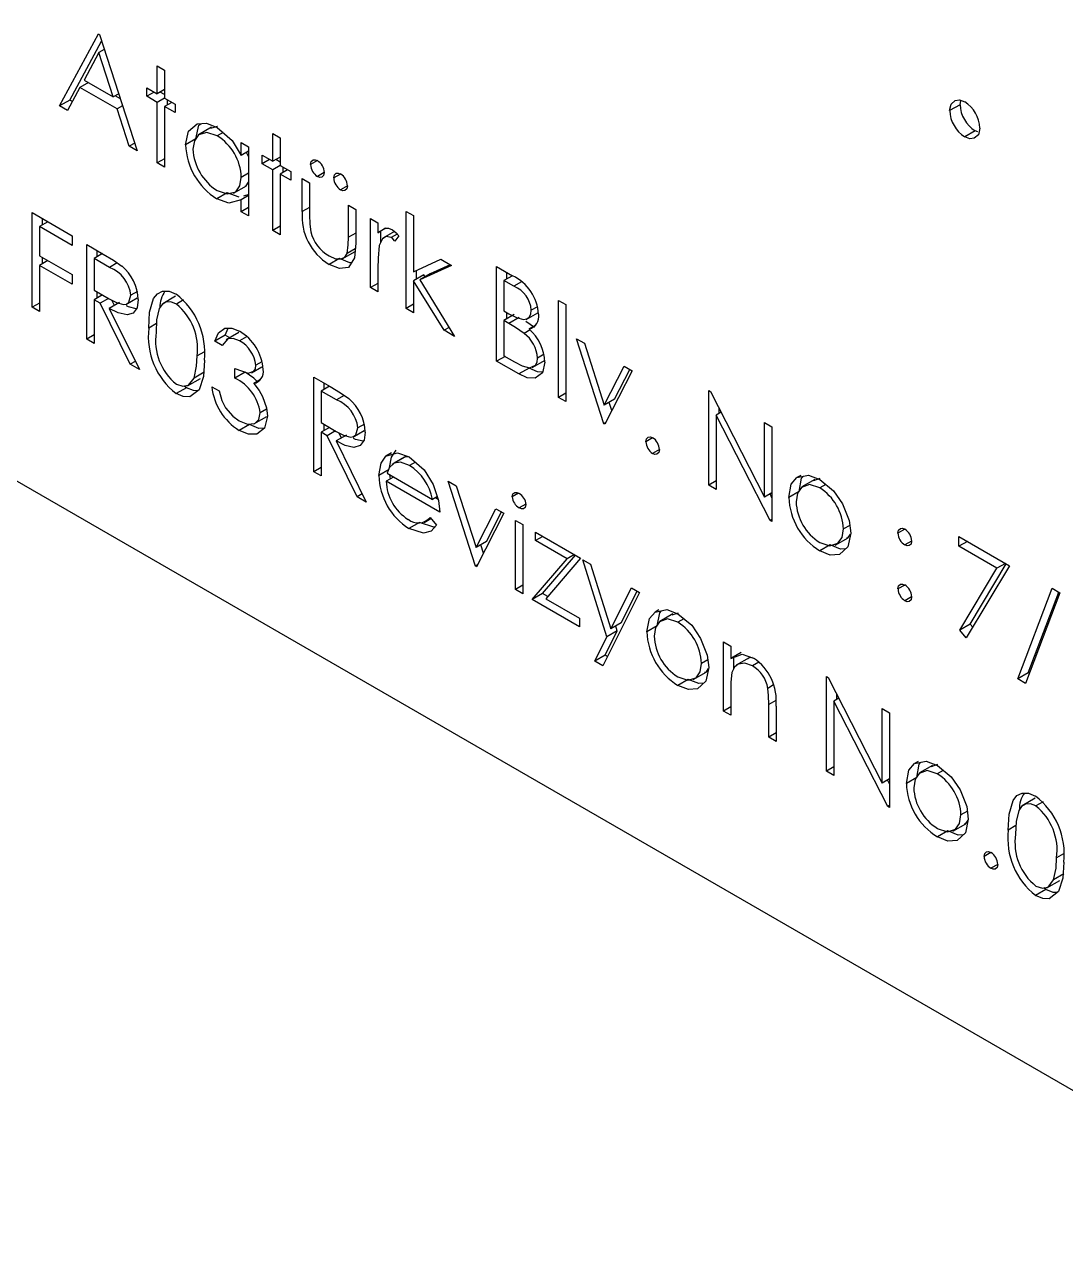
# Model space of a CAD drawing. Header units: millimetres. Extents: x 75 to 2075, y 25 to 1460.
# Drawn here: x 1844 to 1860.29, y 945.98 to 965.37 of the extents above; entities that cross this region are included whole.
import ezdxf

# ---------------------------------------------------------------- set-up
doc = ezdxf.new("R2010")
doc.units = ezdxf.units.MM
doc.header["$LTSCALE"] = 5

msp = doc.modelspace()

# ---------------------------------------------------------------- linework, layer by layer
at = {"color": 7, "linetype": 'Continuous', "lineweight": 25}
for p, q in [((1824.142, 969.623), (1900.106, 925.77)), ((1844.549, 964.1), (1845.157, 965.23)), ((1844.71, 964.193), (1845.207, 965.117)), ((1845.157, 965.23), (1845.174, 965.221)), ((1845.174, 965.221), (1845.766, 963.397)), ((1845.164, 964.937), (1844.932, 964.506)), ((1845.25, 964.987), (1845.164, 964.937)), ((1845.39, 964.241), (1845.164, 964.937)), ((1846.078, 964.727), (1846.193, 964.661)), ((1846.078, 964.29), (1846.078, 964.727)), ((1844.932, 964.506), (1845.39, 964.241)), ((1846.193, 964.661), (1846.193, 964.224)), ((1844.869, 964.39), (1844.674, 964.028)), ((1845.001, 964.466), (1844.869, 964.39)), ((1845.451, 964.054), (1844.869, 964.39)), ((1845.914, 964.385), (1846.078, 964.29)), ((1845.914, 964.252), (1845.914, 964.385)), ((1846.029, 964.319), (1845.914, 964.252)), ((1846.193, 964.357), (1846.078, 964.29)), ((1846.193, 964.278), (1846.125, 964.317)), ((1844.71, 964.193), (1844.549, 964.1)), ((1844.751, 964.17), (1844.71, 964.193)), ((1845.476, 964.29), (1845.39, 964.241)), ((1845.501, 964.212), (1845.42, 964.258)), ((1846.078, 964.157), (1845.914, 964.252)), ((1846.193, 964.224), (1846.078, 964.157)), ((1846.078, 963.208), (1846.078, 964.157)), ((1846.193, 964.224), (1846.358, 964.129)), ((1846.308, 964.157), (1846.193, 964.091)), ((1846.24, 964.118), (1846.24, 964.197)), ((1846.358, 964.129), (1846.358, 963.996)), ((1858.644, 964.12), (1858.482, 964.027)), ((1858.644, 964.12), (1858.658, 964.186)), ((1844.674, 964.028), (1844.549, 964.1)), ((1845.536, 964.103), (1845.451, 964.054)), ((1845.641, 963.47), (1845.451, 964.054)), ((1846.193, 964.091), (1846.193, 963.141)), ((1846.358, 963.996), (1846.193, 964.091)), ((1846.928, 963.766), (1846.726, 963.649)), ((1846.684, 963.585), (1846.522, 963.492)), ((1847.108, 963.684), (1847.016, 963.631)), ((1847.887, 963.67), (1848.002, 963.604)), ((1847.887, 963.234), (1847.887, 963.67)), ((1848.002, 963.604), (1848.002, 963.167)), ((1858.88, 963.712), (1858.718, 963.618)), ((1858.924, 963.695), (1858.88, 963.712)), ((1845.726, 963.519), (1845.641, 963.47)), ((1845.766, 963.397), (1845.641, 963.47)), ((1847.394, 963.326), (1847.394, 963.527)), ((1847.394, 963.527), (1847.509, 963.46)), ((1847.509, 963.393), (1847.394, 963.326)), ((1847.509, 963.307), (1847.476, 963.374)), ((1847.509, 963.46), (1847.509, 962.378)), ((1846.193, 963.274), (1846.078, 963.208)), ((1846.193, 963.141), (1846.078, 963.208)), ((1847.723, 963.329), (1847.887, 963.234)), ((1847.723, 963.196), (1847.723, 963.329)), ((1847.838, 963.262), (1847.723, 963.196)), ((1847.887, 963.101), (1847.723, 963.196)), ((1848.002, 963.3), (1847.887, 963.234)), ((1848.002, 963.167), (1847.887, 963.101)), ((1848.002, 963.221), (1847.934, 963.26)), ((1848.002, 963.167), (1848.167, 963.072)), ((1848.586, 963.244), (1848.479, 963.182)), ((1847.509, 963.05), (1847.394, 962.983)), ((1847.887, 962.151), (1847.887, 963.101)), ((1848.118, 963.101), (1848.002, 963.034)), ((1848.002, 963.034), (1848.002, 962.085)), ((1848.167, 962.939), (1848.002, 963.034)), ((1848.049, 963.061), (1848.049, 963.14)), ((1848.167, 963.072), (1848.167, 962.939)), ((1848.348, 962.964), (1848.463, 962.897)), ((1848.348, 962.446), (1848.348, 962.964)), ((1848.693, 963.059), (1848.586, 962.997)), ((1848.948, 963.035), (1848.841, 962.973)), ((1847.271, 962.734), (1847.473, 962.85)), ((1848.463, 962.897), (1848.463, 962.395)), ((1849.055, 962.85), (1848.948, 962.788)), ((1847.173, 962.74), (1847.011, 962.646)), ((1847.361, 962.67), (1847.173, 962.74)), ((1847.509, 962.698), (1847.394, 962.631)), ((1847.394, 962.444), (1847.394, 962.631)), ((1847.51, 962.712), (1847.43, 962.689)), ((1844.12, 962.43), (1844.745, 962.069)), ((1844.12, 960.949), (1844.12, 962.43)), ((1847.509, 962.511), (1847.394, 962.444)), ((1847.509, 962.378), (1847.394, 962.444)), ((1848.463, 962.513), (1848.348, 962.446)), ((1849.072, 962.546), (1849.187, 962.48)), ((1849.072, 962.044), (1849.072, 962.546)), ((1849.187, 962.48), (1849.187, 961.952)), ((1849.976, 962.45), (1850.091, 962.383)), ((1849.976, 960.93), (1849.976, 962.45)), ((1850.091, 962.383), (1850.091, 961.505)), ((1844.367, 962.288), (1844.235, 962.212)), ((1844.235, 962.212), (1844.235, 961.756)), ((1844.745, 961.918), (1844.235, 962.212)), ((1844.282, 962.239), (1844.282, 962.337)), ((1848.002, 962.218), (1847.887, 962.151)), ((1849.417, 962.339), (1849.532, 962.273)), ((1849.417, 961.257), (1849.417, 962.339)), ((1849.532, 962.273), (1849.532, 962.113)), ((1849.658, 962.186), (1849.532, 962.113)), ((1844.745, 962.069), (1844.745, 961.918)), ((1848.002, 962.085), (1847.887, 962.151)), ((1849.187, 962.11), (1849.072, 962.044)), ((1849.579, 961.969), (1849.579, 962.14)), ((1849.79, 962.136), (1849.608, 962.031)), ((1849.835, 962.095), (1849.739, 962.039)), ((1849.861, 962.065), (1849.798, 961.986)), ((1844.975, 961.931), (1845.232, 961.782)), ((1844.975, 960.449), (1844.975, 961.931)), ((1845.222, 961.788), (1845.09, 961.712)), ((1845.137, 961.739), (1845.137, 961.837)), ((1848.974, 961.707), (1849.176, 961.824)), ((1849.179, 961.864), (1849.052, 961.791)), ((1844.235, 961.756), (1844.745, 961.462)), ((1844.367, 961.68), (1844.235, 961.604)), ((1844.235, 961.604), (1844.235, 960.882)), ((1844.745, 961.31), (1844.235, 961.604)), ((1844.282, 961.631), (1844.282, 961.729)), ((1845.09, 961.712), (1845.09, 961.218)), ((1845.331, 961.573), (1845.09, 961.712)), ((1845.453, 961.644), (1845.331, 961.573)), ((1848.93, 961.713), (1848.768, 961.62)), ((1850.091, 961.505), (1850.518, 961.7)), ((1850.683, 961.604), (1850.188, 961.377)), ((1850.665, 961.615), (1850.35, 961.471)), ((1850.518, 961.7), (1850.683, 961.604)), ((1844.745, 961.462), (1844.745, 961.31)), ((1849.532, 961.554), (1849.532, 961.19)), ((1850.253, 961.456), (1850.091, 961.363)), ((1850.138, 961.389), (1850.138, 961.526)), ((1850.35, 961.471), (1850.188, 961.377)), ((1850.272, 961.425), (1850.253, 961.456)), ((1851.391, 961.586), (1851.641, 961.441)), ((1851.391, 960.104), (1851.391, 961.586)), ((1851.637, 961.443), (1851.506, 961.367)), ((1851.552, 961.394), (1851.552, 961.492)), ((1845.09, 961.218), (1845.325, 961.081)), ((1849.532, 961.323), (1849.417, 961.257)), ((1849.532, 961.19), (1849.417, 961.257)), ((1850.091, 961.363), (1850.091, 960.864)), ((1850.567, 960.589), (1850.091, 961.363)), ((1850.188, 961.377), (1850.733, 960.493)), ((1851.506, 961.367), (1851.506, 960.892)), ((1851.662, 961.277), (1851.506, 961.367)), ((1851.781, 961.346), (1851.662, 961.277)), ((1844.235, 961.015), (1844.12, 960.949)), ((1845.221, 961.142), (1845.09, 961.067)), ((1845.09, 961.067), (1845.09, 960.383)), ((1845.184, 961.013), (1845.09, 961.067)), ((1845.137, 961.093), (1845.137, 961.191)), ((1845.314, 961.087), (1845.184, 961.013)), ((1845.655, 960.057), (1845.184, 961.013)), ((1845.488, 961.024), (1845.326, 960.93)), ((1845.409, 960.978), (1845.369, 961.058)), ((1845.586, 960.991), (1845.766, 961.095)), ((1845.767, 961.194), (1845.666, 961.136)), ((1846.366, 961.121), (1846.164, 961.004)), ((1846.491, 961.065), (1846.378, 960.999)), ((1852.361, 961.056), (1852.476, 960.99)), ((1852.361, 959.537), (1852.361, 961.056)), ((1844.235, 960.882), (1844.12, 960.949)), ((1845.326, 960.93), (1845.798, 959.974)), ((1850.091, 960.997), (1849.976, 960.93)), ((1850.091, 960.864), (1849.976, 960.93)), ((1851.506, 960.892), (1851.583, 960.848)), ((1851.667, 960.834), (1851.506, 960.74)), ((1851.552, 960.767), (1851.552, 960.866)), ((1851.852, 960.758), (1852.034, 960.863)), ((1852.03, 960.958), (1851.933, 960.903)), ((1852.476, 960.99), (1852.476, 959.471)), ((1846.067, 960.692), (1845.946, 960.622)), ((1847.143, 960.51), (1847.19, 960.624)), ((1850.646, 960.634), (1850.567, 960.589)), ((1851.506, 960.74), (1851.506, 960.19)), ((1851.582, 960.696), (1851.506, 960.74)), ((1851.744, 960.79), (1851.582, 960.696)), ((1851.984, 960.634), (1851.85, 960.726)), ((1852.003, 960.669), (1851.9, 960.609)), ((1845.09, 960.516), (1844.975, 960.449)), ((1845.09, 960.383), (1844.975, 960.449)), ((1847.143, 960.51), (1846.982, 960.416)), ((1847.212, 960.47), (1847.143, 960.51)), ((1847.357, 960.553), (1847.155, 960.437)), ((1847.476, 960.487), (1847.365, 960.423)), ((1850.733, 960.493), (1850.567, 960.589)), ((1851.914, 960.593), (1851.822, 960.54)), ((1852.641, 960.456), (1852.765, 960.384)), ((1853.068, 959.126), (1852.641, 960.456)), ((1846.81, 960.248), (1846.702, 960.186)), ((1847.097, 960.35), (1846.982, 960.416)), ((1852.765, 960.384), (1853.076, 959.416)), ((1845.734, 960.102), (1845.655, 960.057)), ((1845.798, 959.974), (1845.655, 960.057)), ((1847.718, 960.096), (1847.623, 960.042)), ((1851.522, 960.18), (1851.391, 960.104)), ((1851.737, 959.904), (1851.391, 960.104)), ((1851.506, 960.19), (1851.67, 960.095)), ((1851.946, 960.005), (1852.148, 960.122)), ((1852.133, 960.212), (1852.032, 960.154)), ((1846.815, 959.934), (1846.654, 959.841)), ((1847.294, 959.837), (1847.294, 959.989)), ((1847.456, 959.93), (1847.294, 959.837)), ((1847.552, 959.922), (1847.716, 960.016)), ((1848.528, 959.856), (1848.784, 959.707)), ((1848.528, 958.374), (1848.528, 959.856)), ((1851.899, 959.997), (1851.737, 959.904)), ((1853.076, 959.416), (1853.388, 960.024)), ((1853.512, 959.952), (1853.085, 959.117)), ((1853.238, 959.509), (1853.476, 959.974)), ((1853.388, 960.024), (1853.512, 959.952)), ((1846.536, 959.689), (1846.374, 959.596)), ((1846.536, 959.689), (1846.502, 959.715)), ((1846.551, 959.717), (1846.753, 959.834)), ((1846.932, 959.704), (1847.048, 959.638)), ((1847.693, 959.817), (1847.588, 959.756)), ((1848.774, 959.713), (1848.643, 959.637)), ((1848.689, 959.664), (1848.689, 959.762)), ((1848.643, 959.637), (1848.643, 959.143)), ((1848.883, 959.498), (1848.643, 959.637)), ((1849.005, 959.569), (1848.883, 959.498)), ((1852.476, 959.603), (1852.361, 959.537)), ((1852.476, 959.471), (1852.361, 959.537)), ((1853.238, 959.509), (1853.076, 959.416)), ((1853.194, 959.331), (1853.152, 959.46)), ((1854.713, 959.645), (1854.737, 959.631)), ((1854.713, 958.164), (1854.713, 959.645)), ((1854.737, 959.631), (1855.585, 957.976)), ((1847.791, 959.355), (1847.689, 959.296)), ((1854.904, 959.304), (1854.828, 959.26)), ((1854.874, 959.287), (1854.874, 959.363)), ((1847.522, 959.114), (1847.36, 959.02)), ((1847.591, 959.123), (1847.793, 959.239)), ((1848.643, 959.143), (1848.878, 959.006)), ((1848.689, 959.018), (1848.689, 959.116)), ((1849.32, 959.119), (1849.219, 959.061)), ((1853.098, 959.144), (1853.068, 959.126)), ((1853.085, 959.117), (1853.068, 959.126)), ((1854.828, 959.26), (1854.828, 958.097)), ((1855.673, 957.609), (1854.828, 959.26)), ((1855.585, 959.142), (1855.7, 959.075)), ((1855.585, 957.976), (1855.585, 959.142)), ((1855.7, 959.075), (1855.7, 957.594)), ((1848.773, 959.067), (1848.643, 958.991)), ((1848.643, 958.991), (1848.643, 958.308)), ((1848.736, 958.937), (1848.643, 958.991)), ((1848.866, 959.012), (1848.736, 958.937)), ((1849.208, 957.982), (1848.736, 958.937)), ((1849.04, 958.948), (1848.879, 958.855)), ((1848.961, 958.903), (1848.922, 958.983)), ((1849.138, 958.916), (1849.319, 959.02)), ((1853.833, 958.906), (1853.726, 958.844)), ((1848.879, 958.855), (1849.35, 957.899)), ((1853.94, 958.721), (1853.833, 958.659)), ((1849.744, 958.667), (1849.655, 958.615)), ((1849.952, 958.604), (1849.75, 958.488)), ((1849.948, 958.601), (1849.786, 958.507)), ((1850.001, 958.608), (1849.948, 958.601)), ((1850.119, 958.522), (1850.028, 958.469)), ((1848.643, 958.441), (1848.528, 958.374)), ((1848.643, 958.308), (1848.528, 958.374)), ((1849.709, 958.41), (1849.547, 958.316)), ((1849.675, 958.35), (1850.386, 957.94)), ((1849.728, 958.262), (1849.72, 958.324)), ((1856.15, 958.315), (1856.091, 958.281)), ((1849.778, 958.291), (1849.663, 958.224)), ((1850.501, 957.74), (1849.663, 958.224)), ((1850.633, 958.226), (1850.758, 958.154)), ((1851.061, 956.897), (1850.633, 958.226)), ((1850.758, 958.154), (1851.069, 957.186)), ((1854.828, 958.23), (1854.713, 958.164)), ((1854.828, 958.097), (1854.713, 958.164)), ((1856.37, 958.252), (1856.168, 958.135)), ((1856.542, 958.176), (1856.448, 958.121)), ((1849.287, 958.027), (1849.208, 957.982)), ((1849.35, 957.899), (1849.208, 957.982)), ((1850.463, 957.984), (1850.386, 957.94)), ((1850.478, 957.94), (1850.433, 957.966)), ((1851.734, 958.038), (1851.636, 957.982)), ((1855.7, 958.042), (1855.585, 957.976)), ((1855.7, 957.967), (1855.67, 958.025)), ((1856.124, 958.065), (1855.963, 957.971)), ((1851.069, 957.186), (1851.38, 957.795)), ((1851.505, 957.723), (1851.077, 956.887)), ((1851.23, 957.28), (1851.468, 957.744)), ((1851.38, 957.795), (1851.505, 957.723)), ((1851.849, 957.868), (1851.743, 957.807)), ((1850.181, 957.58), (1850.019, 957.487)), ((1850.254, 957.578), (1850.363, 957.641)), ((1850.35, 957.657), (1850.452, 957.536)), ((1851.686, 957.612), (1851.801, 957.545)), ((1851.686, 956.529), (1851.686, 957.612)), ((1851.801, 957.545), (1851.801, 956.463)), ((1855.7, 957.624), (1855.673, 957.609)), ((1855.7, 957.594), (1855.673, 957.609)), ((1856.918, 957.534), (1856.818, 957.477)), ((1851.998, 957.429), (1852.705, 957.02)), ((1851.998, 957.296), (1851.998, 957.429)), ((1852.113, 957.362), (1851.998, 957.296)), ((1856.691, 957.224), (1856.893, 957.341)), ((1857.78, 957.474), (1857.673, 957.412)), ((1858.627, 957.358), (1859.417, 956.902)), ((1858.627, 957.206), (1858.627, 957.358)), ((1851.23, 957.28), (1851.069, 957.186)), ((1851.186, 957.101), (1851.145, 957.23)), ((1852.494, 957.009), (1851.998, 957.296)), ((1856.61, 957.227), (1856.449, 957.134)), ((1857.887, 957.289), (1857.78, 957.227)), ((1858.759, 957.282), (1858.627, 957.206)), ((1859.222, 956.863), (1858.627, 957.206)), ((1851.949, 956.375), (1852.494, 957.009)), ((1852.11, 956.468), (1852.625, 957.067)), ((1852.705, 957.02), (1852.16, 956.386)), ((1852.609, 957.076), (1852.494, 957.009)), ((1852.738, 956.996), (1852.862, 956.925)), ((1853.117, 955.787), (1852.738, 956.996)), ((1859.354, 956.939), (1859.222, 956.863)), ((1851.091, 956.914), (1851.061, 956.897)), ((1851.077, 956.887), (1851.061, 956.897)), ((1852.862, 956.925), (1853.18, 955.912)), ((1858.643, 955.893), (1859.222, 956.863)), ((1859.417, 956.902), (1858.742, 955.772)), ((1858.805, 955.986), (1859.368, 956.931)), ((1851.801, 956.596), (1851.686, 956.529)), ((1853.18, 955.912), (1853.502, 956.555)), ((1853.502, 956.555), (1853.626, 956.484)), ((1857.78, 956.6), (1857.673, 956.539)), ((1851.801, 956.463), (1851.686, 956.529)), ((1852.11, 956.468), (1851.949, 956.375)), ((1852.689, 955.947), (1851.949, 956.375)), ((1852.191, 956.422), (1852.11, 956.468)), ((1852.16, 956.386), (1852.689, 956.08)), ((1853.626, 956.484), (1853.051, 955.335)), ((1853.341, 956.006), (1853.591, 956.504)), ((1857.887, 956.415), (1857.78, 956.353)), ((1859.548, 955.129), (1860.085, 956.548)), ((1860.206, 956.478), (1859.67, 955.059)), ((1859.71, 955.223), (1860.189, 956.488)), ((1860.085, 956.548), (1860.206, 956.478)), ((1853.928, 956.21), (1853.87, 956.176)), ((1852.689, 956.08), (1852.689, 955.947)), ((1853.341, 956.006), (1853.18, 955.912)), ((1854.148, 956.147), (1853.946, 956.03)), ((1854.321, 956.071), (1854.227, 956.017)), ((1858.805, 955.986), (1858.643, 955.893)), ((1858.843, 955.94), (1858.805, 955.986)), ((1852.926, 955.406), (1853.117, 955.787)), ((1853.088, 955.5), (1853.279, 955.881)), ((1853.279, 955.881), (1853.117, 955.787)), ((1853.279, 955.881), (1853.255, 955.956)), ((1853.903, 955.96), (1853.741, 955.866)), ((1858.742, 955.772), (1858.643, 955.893)), ((1854.942, 955.71), (1855.057, 955.643)), ((1854.942, 954.627), (1854.942, 955.71)), ((1855.057, 955.643), (1855.057, 955.448)), ((1853.088, 955.5), (1852.926, 955.406)), ((1853.051, 955.335), (1852.926, 955.406)), ((1853.123, 955.479), (1853.088, 955.5)), ((1854.697, 955.429), (1854.597, 955.372)), ((1855.219, 955.541), (1855.057, 955.448)), ((1855.104, 955.293), (1855.104, 955.475)), ((1855.343, 955.459), (1855.141, 955.343)), ((1855.496, 955.394), (1855.394, 955.335)), ((1854.469, 955.12), (1854.671, 955.236)), ((1859.71, 955.223), (1859.548, 955.129)), ((1859.728, 955.213), (1859.71, 955.223)), ((1854.389, 955.122), (1854.227, 955.029)), ((1855.726, 955.035), (1855.636, 954.982)), ((1856.554, 955.167), (1856.578, 955.153)), ((1856.554, 953.686), (1856.554, 955.167)), ((1856.578, 955.153), (1857.426, 953.498)), ((1859.67, 955.059), (1859.548, 955.129)), ((1855.057, 954.952), (1855.057, 954.561)), ((1856.745, 954.827), (1856.669, 954.783)), ((1856.716, 954.809), (1856.716, 954.885)), ((1855.057, 954.694), (1854.942, 954.627)), ((1855.057, 954.561), (1854.942, 954.627)), ((1855.761, 954.792), (1855.649, 954.728)), ((1855.649, 954.219), (1855.649, 954.728)), ((1855.764, 954.705), (1855.764, 954.152)), ((1856.669, 954.783), (1856.669, 953.619)), ((1857.515, 953.131), (1856.669, 954.783)), ((1857.426, 954.664), (1857.541, 954.598)), ((1857.426, 953.498), (1857.426, 954.664)), ((1857.541, 954.598), (1857.541, 953.116)), ((1855.764, 954.285), (1855.649, 954.219)), ((1855.764, 954.152), (1855.649, 954.219)), ((1857.991, 953.837), (1857.932, 953.803)), ((1856.669, 953.752), (1856.554, 953.686)), ((1856.669, 953.619), (1856.554, 953.686)), ((1858.211, 953.774), (1858.009, 953.657)), ((1858.383, 953.698), (1858.289, 953.644)), ((1857.541, 953.564), (1857.426, 953.498)), ((1857.541, 953.489), (1857.511, 953.547)), ((1857.966, 953.587), (1857.804, 953.494)), ((1859.82, 953.262), (1859.618, 953.145)), ((1857.541, 953.146), (1857.515, 953.131)), ((1857.541, 953.116), (1857.515, 953.131)), ((1859.945, 953.206), (1859.832, 953.141)), ((1858.759, 953.057), (1858.659, 952.999)), ((1858.451, 952.749), (1858.29, 952.656)), ((1858.532, 952.747), (1858.734, 952.863)), ((1859.52, 952.833), (1859.399, 952.763)), ((1859.128, 952.411), (1859.021, 952.349)), ((1860.263, 952.389), (1860.156, 952.327)), ((1859.235, 952.226), (1859.128, 952.164)), ((1860.004, 951.859), (1860.206, 951.975)), ((1860.269, 952.076), (1860.107, 951.983)), ((1859.99, 951.831), (1859.828, 951.737)), ((1859.99, 951.831), (1859.955, 951.856))]:
    msp.add_line(p, q, dxfattribs=at)
at = {"color": 7, "linetype": 'Continuous', "lineweight": 25, "flags": 128}
for points in [[(1858.482, 964.027), (1858.504, 964.13), (1858.568, 964.187), (1858.638, 964.194), (1858.718, 964.163)], [(1846.522, 963.492), (1846.569, 963.705), (1846.703, 963.819), (1846.849, 963.83), (1847.015, 963.765)], [(1846.684, 963.585), (1846.73, 963.798), (1846.76, 963.823)], [(1847.019, 963.778), (1847.018, 963.778), (1846.911, 963.747)], [(1847.015, 963.765), (1847.252, 963.56), (1847.394, 963.326)], [(1858.954, 963.754), (1858.932, 963.651), (1858.868, 963.594), (1858.798, 963.588), (1858.718, 963.618)], [(1847.016, 963.631), (1846.856, 963.684), (1846.726, 963.647), (1846.66, 963.556), (1846.637, 963.424)], [(1848.479, 963.182), (1848.489, 963.229), (1848.518, 963.255), (1848.55, 963.258), (1848.586, 963.244)], [(1847.015, 962.777), (1847.175, 962.723), (1847.308, 962.757), (1847.373, 962.848), (1847.394, 962.983)], [(1848.693, 963.059), (1848.683, 963.012), (1848.654, 962.986), (1848.623, 962.983), (1848.586, 962.997)], [(1848.841, 962.973), (1848.851, 963.02), (1848.88, 963.046), (1848.912, 963.049), (1848.948, 963.035)], [(1847.45, 962.845), (1847.47, 962.85), (1847.509, 962.905)], [(1849.055, 962.85), (1849.045, 962.803), (1849.016, 962.777), (1848.984, 962.774), (1848.948, 962.788)], [(1847.394, 962.631), (1847.199, 962.577), (1847.011, 962.646)], [(1848.463, 962.395), (1848.467, 962.25), (1848.481, 962.131)], [(1849.532, 962.113), (1849.641, 962.187), (1849.698, 962.185), (1849.761, 962.16)], [(1849.052, 961.791), (1849.069, 961.928), (1849.072, 962.044)], [(1849.739, 962.039), (1849.661, 962.055), (1849.603, 962.022), (1849.553, 961.914)], [(1849.798, 961.986), (1849.766, 962.019), (1849.739, 962.039)], [(1849.761, 962.16), (1849.819, 962.113), (1849.861, 962.065)], [(1849.187, 961.952), (1849.168, 961.723), (1849.07, 961.57), (1848.93, 961.553), (1848.768, 961.62)], [(1848.769, 961.752), (1848.868, 961.709), (1848.958, 961.705), (1849.015, 961.734), (1849.052, 961.791)], [(1849.553, 961.914), (1849.534, 961.717), (1849.532, 961.554)], [(1845.232, 961.782), (1845.395, 961.684), (1845.523, 961.594)], [(1849.121, 961.65), (1849.092, 961.646), (1848.93, 961.713)], [(1845.325, 961.081), (1845.44, 961.021), (1845.55, 960.99), (1845.598, 960.999), (1845.635, 961.028), (1845.666, 961.136)], [(1845.781, 961.069), (1845.762, 960.942), (1845.702, 960.857), (1845.605, 960.828), (1845.469, 960.86), (1845.326, 960.93)], [(1845.946, 960.622), (1845.959, 960.873), (1846.02, 961.086), (1846.08, 961.161), (1846.163, 961.201), (1846.264, 961.199), (1846.374, 961.153)], [(1846.378, 960.999), (1846.292, 961.032), (1846.215, 961.028), (1846.153, 960.991), (1846.11, 960.928), (1846.069, 960.754), (1846.061, 960.556)], [(1845.75, 960.925), (1845.63, 960.953), (1845.597, 960.97)], [(1851.583, 960.848), (1851.7, 960.787), (1851.813, 960.755), (1851.862, 960.765), (1851.9, 960.793), (1851.925, 960.84), (1851.933, 960.903)], [(1846.982, 960.416), (1847.036, 960.55), (1847.138, 960.623), (1847.245, 960.624), (1847.364, 960.576)], [(1851.822, 960.54), (1851.688, 960.633), (1851.582, 960.696)], [(1847.365, 960.423), (1847.267, 960.462), (1847.182, 960.452), (1847.097, 960.35)], [(1846.817, 960.119), (1846.802, 959.867), (1846.734, 959.658), (1846.588, 959.547), (1846.486, 959.55), (1846.374, 959.596)], [(1846.654, 959.841), (1846.694, 960.024), (1846.702, 960.186)], [(1847.294, 959.989), (1847.504, 959.919), (1847.589, 959.946), (1847.614, 959.985), (1847.623, 960.042)], [(1851.67, 960.095), (1851.791, 960.032), (1851.907, 960.001), (1851.997, 960.043), (1852.023, 960.09), (1852.032, 960.154)], [(1852.147, 960.088), (1852.107, 959.92), (1851.994, 959.838), (1851.871, 959.845), (1851.737, 959.904)], [(1847.642, 959.787), (1847.589, 959.838), (1847.456, 959.93)], [(1852.111, 959.934), (1852.033, 959.938), (1851.899, 959.997)], [(1846.378, 959.746), (1846.481, 959.711), (1846.569, 959.728), (1846.654, 959.841)], [(1846.712, 959.642), (1846.648, 959.643), (1846.536, 959.689)], [(1847.588, 959.756), (1847.674, 959.647), (1847.727, 959.55)], [(1848.784, 959.707), (1848.948, 959.609), (1849.075, 959.519)], [(1847.048, 959.638), (1847.091, 959.489), (1847.148, 959.375)], [(1847.727, 959.55), (1847.789, 959.373), (1847.804, 959.242)], [(1847.148, 959.375), (1847.262, 959.243), (1847.362, 959.171)], [(1847.362, 959.171), (1847.493, 959.118), (1847.606, 959.131), (1847.667, 959.192), (1847.689, 959.296)], [(1847.804, 959.242), (1847.759, 959.057), (1847.639, 958.96), (1847.507, 958.96), (1847.36, 959.02)], [(1847.755, 959.054), (1847.669, 959.053), (1847.522, 959.114)], [(1848.878, 959.006), (1848.992, 958.946), (1849.103, 958.915), (1849.151, 958.924), (1849.188, 958.953), (1849.219, 959.061)], [(1849.334, 958.994), (1849.315, 958.867), (1849.254, 958.782), (1849.158, 958.753), (1849.021, 958.784), (1848.879, 958.855)], [(1849.302, 958.85), (1849.183, 958.878), (1849.149, 958.894)], [(1853.726, 958.844), (1853.736, 958.891), (1853.765, 958.917), (1853.797, 958.92), (1853.833, 958.906)], [(1849.714, 958.439), (1849.743, 958.604), (1849.817, 958.709)], [(1853.94, 958.721), (1853.93, 958.674), (1853.901, 958.648), (1853.869, 958.645), (1853.833, 958.659)], [(1849.547, 958.316), (1849.581, 958.51), (1849.655, 958.615)], [(1849.655, 958.615), (1849.84, 958.672), (1850.022, 958.606)], [(1849.786, 958.507), (1849.711, 958.436), (1849.675, 958.35)], [(1850.028, 958.469), (1849.884, 958.521), (1849.786, 958.507)], [(1850.022, 958.606), (1850.257, 958.403), (1850.399, 958.175)], [(1856.091, 958.281), (1856.275, 958.32), (1856.449, 958.254)], [(1856.124, 958.065), (1856.165, 958.271), (1856.192, 958.303)], [(1850.399, 958.175), (1850.483, 957.925), (1850.501, 957.74)], [(1855.963, 957.971), (1856.003, 958.178), (1856.091, 958.281)], [(1856.448, 958.121), (1856.29, 958.172), (1856.162, 958.129), (1856.099, 958.038), (1856.078, 957.904)], [(1856.452, 958.266), (1856.451, 958.266), (1856.353, 958.232)], [(1856.449, 958.254), (1856.665, 958.073), (1856.805, 957.87)], [(1851.636, 957.982), (1851.647, 958.026), (1851.676, 958.048), (1851.708, 958.049), (1851.743, 958.035)], [(1851.85, 957.858), (1851.839, 957.814), (1851.809, 957.793), (1851.778, 957.792), (1851.743, 957.807)], [(1856.805, 957.87), (1856.909, 957.608), (1856.933, 957.411)], [(1850.452, 957.536), (1850.366, 957.445), (1850.246, 957.413), (1850.019, 957.487)], [(1850.43, 957.512), (1850.408, 957.506), (1850.181, 957.58)], [(1856.448, 957.267), (1856.606, 957.214), (1856.734, 957.253), (1856.797, 957.344), (1856.818, 957.477)], [(1856.933, 957.411), (1856.888, 957.198), (1856.759, 957.079), (1856.614, 957.068), (1856.449, 957.134)], [(1856.868, 957.338), (1856.896, 957.346), (1856.93, 957.396)], [(1857.673, 957.412), (1857.683, 957.459), (1857.712, 957.485), (1857.744, 957.488), (1857.78, 957.474)], [(1856.854, 957.167), (1856.775, 957.161), (1856.61, 957.227)], [(1857.887, 957.289), (1857.877, 957.242), (1857.848, 957.216), (1857.817, 957.213), (1857.78, 957.227)], [(1857.673, 956.539), (1857.683, 956.586), (1857.712, 956.612), (1857.744, 956.614), (1857.78, 956.6)], [(1857.887, 956.415), (1857.877, 956.368), (1857.848, 956.342), (1857.817, 956.339), (1857.78, 956.353)], [(1853.741, 955.866), (1853.782, 956.073), (1853.87, 956.176)], [(1853.87, 956.176), (1854.054, 956.216), (1854.227, 956.149)], [(1853.903, 955.96), (1853.943, 956.166), (1853.97, 956.198)], [(1854.227, 956.017), (1854.068, 956.068), (1853.941, 956.024), (1853.877, 955.933), (1853.857, 955.799)], [(1854.23, 956.161), (1854.23, 956.161), (1854.132, 956.128)], [(1854.227, 956.149), (1854.444, 955.969), (1854.583, 955.765)], [(1854.583, 955.765), (1854.687, 955.503), (1854.712, 955.306)], [(1855.057, 955.448), (1855.235, 955.517), (1855.414, 955.456)], [(1855.392, 955.464), (1855.335, 955.454), (1855.324, 955.445)], [(1854.227, 955.162), (1854.385, 955.109), (1854.513, 955.148), (1854.575, 955.239), (1854.597, 955.372)], [(1854.712, 955.306), (1854.667, 955.093), (1854.537, 954.974), (1854.392, 954.963), (1854.227, 955.029)], [(1854.647, 955.233), (1854.674, 955.241), (1854.709, 955.291)], [(1855.075, 955.232), (1855.059, 955.079), (1855.057, 954.952)], [(1855.394, 955.335), (1855.275, 955.378), (1855.173, 955.361), (1855.112, 955.312), (1855.075, 955.232)], [(1854.633, 955.062), (1854.554, 955.056), (1854.389, 955.122)], [(1855.649, 954.728), (1855.647, 954.868), (1855.636, 954.982)], [(1857.932, 953.803), (1858.116, 953.843), (1858.29, 953.776)], [(1857.804, 953.494), (1857.844, 953.7), (1857.932, 953.803)], [(1858.289, 953.644), (1858.131, 953.695), (1858.003, 953.651), (1857.94, 953.56), (1857.919, 953.426)], [(1857.966, 953.587), (1858.006, 953.793), (1858.033, 953.825)], [(1858.293, 953.788), (1858.292, 953.788), (1858.194, 953.755)], [(1858.29, 953.776), (1858.507, 953.596), (1858.646, 953.392)], [(1858.646, 953.392), (1858.75, 953.13), (1858.774, 952.933)], [(1859.399, 952.763), (1859.413, 953.014), (1859.474, 953.228), (1859.534, 953.302), (1859.616, 953.342), (1859.717, 953.34), (1859.828, 953.295)], [(1859.832, 953.141), (1859.746, 953.173), (1859.668, 953.169), (1859.607, 953.133), (1859.564, 953.069), (1859.523, 952.895), (1859.514, 952.697)], [(1858.289, 952.789), (1858.447, 952.736), (1858.575, 952.775), (1858.638, 952.867), (1858.659, 952.999)], [(1858.774, 952.933), (1858.729, 952.72), (1858.6, 952.601), (1858.455, 952.59), (1858.29, 952.656)], [(1858.709, 952.86), (1858.737, 952.868), (1858.771, 952.918)], [(1858.695, 952.689), (1858.616, 952.683), (1858.451, 952.749)], [(1859.021, 952.349), (1859.031, 952.396), (1859.06, 952.422), (1859.092, 952.425), (1859.128, 952.411)], [(1860.107, 951.983), (1860.148, 952.165), (1860.156, 952.327)], [(1859.235, 952.226), (1859.225, 952.179), (1859.196, 952.153), (1859.164, 952.15), (1859.128, 952.164)], [(1860.271, 952.26), (1860.255, 952.009), (1860.188, 951.799), (1860.042, 951.688), (1859.94, 951.692), (1859.828, 951.737)], [(1859.832, 951.887), (1859.935, 951.852), (1860.022, 951.869), (1860.107, 951.983)], [(1860.166, 951.783), (1860.101, 951.785), (1859.99, 951.831)]]:
    msp.add_lwpolyline(points, dxfattribs=at)
at = {"color": 7, "linetype": 'Continuous', "lineweight": 25}
for centre, radius, start, end in [((1859.154, 964.142), 0.51, 182.4944, 237.5056), ((1858.45, 963.736), 0.504, 2.1416, 57.8584), ((1858.992, 964.049), 0.51, 182.4944, 237.5056), ((1846.601, 962.955), 0.794, 2.0575, 58.4414), ((1847.569, 963.533), 1.047, 182.244, 237.8257), ((1847.454, 963.467), 0.818, 183.0371, 237.5304), ((1848.71, 963.192), 0.231, 182.4715, 237.5285), ((1848.464, 963.05), 0.23, 2.2412, 57.7588), ((1849.072, 962.983), 0.231, 182.4715, 237.5285), ((1848.826, 962.841), 0.23, 2.2412, 57.7588), ((1849.224, 962.371), 0.879, 175.1014, 238.7729), ((1849.076, 962.284), 0.614, 194.3431, 240.0086), ((1845.074, 961.048), 0.707, 1.7561, 50.6578), ((1845.133, 961.075), 0.536, 6.5502, 68.3655), ((1851.338, 960.797), 0.711, 3.3434, 64.8223), ((1851.494, 960.87), 0.441, 4.2788, 67.5807), ((1846.54, 960.955), 0.42, 144.3114, 181.8166), ((1845.667, 960.239), 1.156, 354.0338, 52.2939), ((1845.821, 960.306), 0.889, 352.2085, 51.1915), ((1851.849, 960.805), 0.203, 284.7216, 9.5579), ((1847.073, 960.491), 1.135, 173.3643, 232.0213), ((1846.921, 960.426), 0.87, 171.3898, 231.4289), ((1846.97, 959.913), 0.771, 4.5742, 59.2909), ((1851.5, 960.115), 0.533, 4.2097, 52.8873), ((1851.411, 960.058), 0.736, 2.2915, 48.4124), ((1847.129, 959.985), 0.497, 6.5156, 61.653), ((1847.548, 959.945), 0.193, 282.1219, 8.9482), ((1847.852, 959.804), 0.925, 186.1766, 237.8923), ((1846.994, 959.204), 0.701, 7.5544, 64.6517), ((1848.686, 959), 0.536, 6.5502, 68.3655), ((1848.627, 958.972), 0.707, 1.7561, 50.6578), ((1853.711, 958.712), 0.229, 2.1416, 57.8584), ((1853.957, 958.854), 0.231, 182.4944, 237.5056), ((1850.553, 958.339), 1.006, 181.3033, 237.9305), ((1849.621, 957.808), 0.776, 9.753, 58.4136), ((1850.391, 958.246), 0.729, 181.7022, 237.9763), ((1856.016, 957.445), 0.803, 2.2576, 57.4451), ((1851.858, 957.997), 0.222, 183.9445, 238.7148), ((1851.628, 957.844), 0.223, 3.6576, 58.9753), ((1856.994, 958.009), 1.031, 182.1076, 238.1032), ((1856.864, 957.934), 0.786, 182.2138, 238.0862), ((1850.163, 957.819), 0.247, 230.3362, 319.1609), ((1857.903, 957.421), 0.23, 182.256, 237.744), ((1857.659, 957.28), 0.229, 2.1416, 57.8584), ((1857.659, 956.407), 0.229, 2.1416, 57.8584), ((1857.905, 956.549), 0.231, 182.4944, 237.5056), ((1853.795, 955.34), 0.803, 2.2576, 57.4451), ((1854.772, 955.904), 1.031, 182.1076, 238.1032), ((1854.642, 955.83), 0.786, 182.2138, 238.0862), ((1854.959, 954.787), 0.81, 354.2265, 55.8115), ((1855.148, 954.907), 0.493, 8.7351, 60.1407), ((1857.857, 952.967), 0.803, 2.2576, 57.4451), ((1858.835, 953.531), 1.031, 182.1076, 238.1032), ((1858.705, 953.457), 0.786, 182.2138, 238.0862), ((1859.993, 953.096), 0.42, 144.3114, 181.8166), ((1859.121, 952.38), 1.156, 354.0338, 52.2939), ((1859.275, 952.447), 0.889, 352.2085, 51.1915), ((1860.527, 952.632), 1.135, 173.3643, 232.0213), ((1860.374, 952.567), 0.87, 171.3898, 231.4289), ((1859.252, 952.359), 0.231, 182.4944, 237.5056), ((1859.006, 952.217), 0.229, 2.1416, 57.8584)]:
    msp.add_arc(centre, radius, start, end, dxfattribs=at)

doc.saveas('drawing.dxf')
